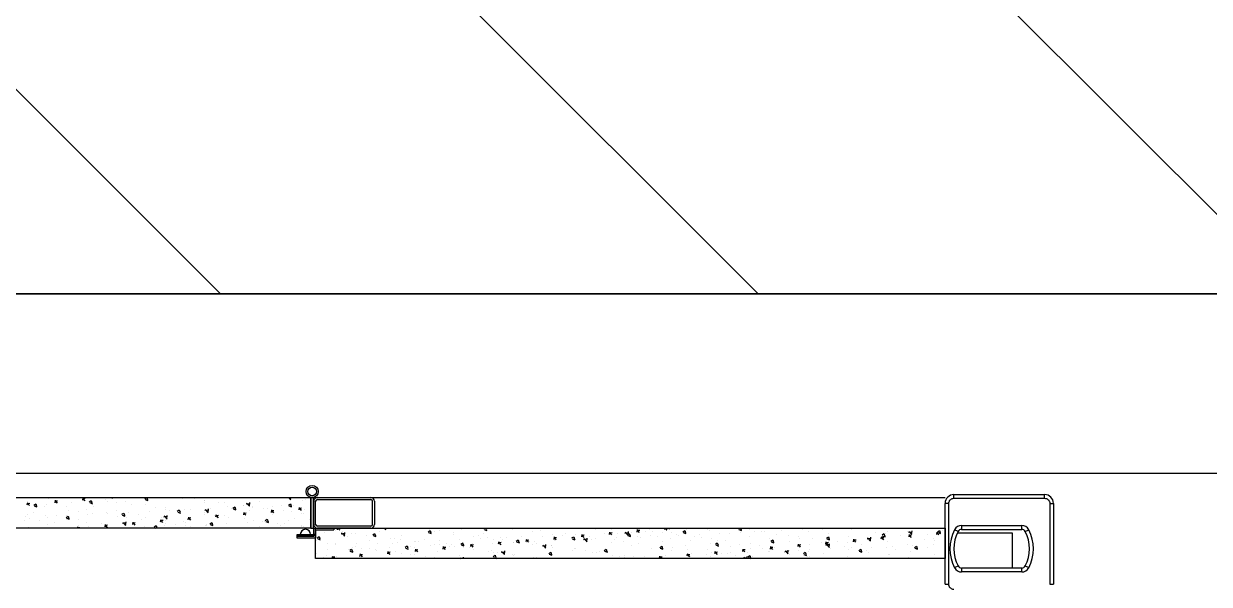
# Model space of a CAD drawing. Extents: x 758840 to 1108724, y -102573 to 143521.
# Drawn here: x 862002 to 863950, y 67750 to 68672 of the extents above; entities that cross this region are included whole.
import ezdxf
from ezdxf.xclip import XClip

# ---------------------------------------------------------------- set-up
doc = ezdxf.new("R2010")
doc.units = 0
doc.header["$LTSCALE"] = 1000
doc.header["$MEASUREMENT"] = 0
for name, color, linetype in [('02电气-设备', 255, 'Continuous'), ('02电气-设备基础', 252, 'Continuous'), ('电缆沟', 2, 'Continuous'), ('钢盖板', 6, 'Continuous')]:
    doc.layers.add(name, color=color, linetype=linetype)

# ---------------------------------------------------------------- blocks, each defined once
blk = doc.blocks.new('BD4-PAL0101-HVPM02')
at = {"layer": '02电气-设备'}
for p, q in [((8381447.4, -4146404.4), (8394807.4, -4146404.4)), ((8393172.4, -4146404.4), (8393765.4, -4146404.4)), ((8393299.5, -4146412.7), (8393298.8, -4146416.7)), ((8393299, -4146410.7), (8393299, -4146410.7)), ((8393299.6, -4146413.8), (8393303.4, -4146413.5)), ((8393299.6, -4146413.9), (8393302.7, -4146417.5)), ((8393309.9, -4146416.5), (8393313.1, -4146414.3)), ((8393313.1, -4146414.3), (8393314.4, -4146418.2)), ((8393331.6, -4146415.2), (8393331.6, -4146415.2)), ((8393334.2, -4146405.9), (8393334.2, -4146405.9)), ((8393345.1, -4146408.8), (8393344.4, -4146412.7)), ((8393345.2, -4146409.8), (8393349, -4146409.5)), ((8393345.2, -4146409.9), (8393348.2, -4146413.5)), ((8393371.2, -4146412.2), (8393371.2, -4146412.2)), ((8393390.6, -4146404.8), (8393389.9, -4146408.8)), ((8393390.3, -4146405.2), (8393390.3, -4146405.2)), ((8393390.7, -4146405.8), (8393394.5, -4146405.5)), ((8393390.7, -4146405.9), (8393393.8, -4146409.6)), ((8393401.2, -4146411.4), (8393404.4, -4146409.2)), ((8393401.8, -4146412.6), (8393406.2, -4146414.4)), ((8393404.4, -4146409.2), (8393405.6, -4146413.1)), ((8393428.5, -4146407.4), (8393428.5, -4146407.4)), ((8393430.4, -4146410.5), (8393430.4, -4146410.5)), ((8393435.5, -4146404.3), (8393435.5, -4146404.8)), ((8393438.3, -4146404.3), (8393439.3, -4146405.6)), ((8393446.3, -4146412.6), (8393446.3, -4146412.6)), ((8393460.6, -4146411.4), (8393460.6, -4146411.4)), ((8393492.5, -4146406.3), (8393495.4, -4146404.3)), ((8393493, -4146407.6), (8393497.5, -4146409.3)), ((8393495.7, -4146404.3), (8393496.9, -4146408)), ((8393553.8, -4146406.1), (8393553.8, -4146406.1)), ((8393573.8, -4146406.5), (8393573.8, -4146406.5)), ((8393589.7, -4146408.6), (8393589.7, -4146408.6)), ((8393590.4, -4146408.4), (8393590.4, -4146408.4)), ((8393590.8, -4146412.5), (8393590.8, -4146412.5)), ((8393613.7, -4146411.8), (8393613.7, -4146411.8)), ((8393623, -4146412.8), (8393623, -4146412.8)), ((8393643, -4146404.9), (8393643, -4146404.9)), ((8393658.9, -4146414.7), (8393664.6, -4146413.8)), ((8393659.5, -4146413.4), (8393664.5, -4146418.6)), ((8393664.4, -4146412.4), (8393663.7, -4146418.5)), ((8393680.1, -4146411.3), (8393680.1, -4146411.3)), ((8393719.9, -4146405), (8393719.9, -4146405)), ((8393728.3, -4146416.6), (8393731.5, -4146414.5)), ((8393728.6, -4146404.3), (8393732.2, -4146408.1)), ((8393731.9, -4146404.3), (8393731.4, -4146408)), ((8393731.5, -4146414.5), (8393732.8, -4146418.3)), ((8393733.1, -4146404.6), (8393733.1, -4146404.6)), ((8393752, -4146409), (8393752, -4146409)), ((8393757.1, -4146407.8), (8393757.1, -4146407.8)), ((8393765.4, -4146454.4), (8393765.4, -4146404.2)), ((8393765.4, -4146404.4), (8393765.4, -4146454.4)), ((8393769.4, -4146454.4), (8393769.4, -4146404.2)), ((8393769.9, -4146448.4), (8393769.9, -4146410.4)), ((8393773.1, -4146448.4), (8393773.1, -4146410.4)), ((8393775.9, -4146404.4), (8393863.9, -4146404.4)), ((8393775.9, -4146407.6), (8393863.9, -4146407.6)), ((8393866.7, -4146448.4), (8393866.7, -4146410.4)), ((8393869.9, -4146410.4), (8393869.9, -4146448.4)), ((8394761.4, -4146404.4), (8394803.4, -4146404.4)), ((8394807.4, -4146546.9), (8394807.4, -4146413.9)), ((8394813.4, -4146413.9), (8394807.4, -4146413.9)), ((8394813.4, -4146546.9), (8394813.4, -4146413.9)), ((8394821.9, -4146399.4), (8394970.9, -4146399.4)), ((8394821.9, -4146405.4), (8394821.9, -4146399.4)), ((8394821.9, -4146405.4), (8394970.9, -4146405.4)), ((8394970.9, -4146405.4), (8394970.9, -4146399.4)), ((8394979.4, -4146413.9), (8394979.4, -4146546.9)), ((8394979.4, -4146413.9), (8394985.4, -4146413.9)), ((8394985.4, -4146413.9), (8394985.4, -4146546.9)), ((8393299.8, -4146431.9), (8393299.8, -4146431.9)), ((8393302.9, -4146416.5), (8393302.9, -4146416.5)), ((8393309.9, -4146428.1), (8393309.9, -4146428.1)), ((8393310.5, -4146417.7), (8393315, -4146419.4)), ((8393326.9, -4146419.7), (8393326.9, -4146419.7)), ((8393329.9, -4146434.5), (8393329.9, -4146434.5)), ((8393347, -4146434.5), (8393347, -4146434.5)), ((8393363.3, -4146436.9), (8393366.5, -4146434.8)), ((8393363.7, -4146419.3), (8393363.7, -4146419.3)), ((8393363.8, -4146433), (8393363.8, -4146433)), ((8393366.5, -4146434.8), (8393367.7, -4146438.7)), ((8393367, -4146425), (8393367, -4146425)), ((8393382.9, -4146427.1), (8393382.9, -4146427.1)), ((8393396.6, -4146424), (8393396.6, -4146424)), ((8393397.7, -4146431.6), (8393397.7, -4146431.6)), ((8393407, -4146430.3), (8393407, -4146430.3)), ((8393408.2, -4146418.6), (8393408.2, -4146418.6)), ((8393429.2, -4146428.5), (8393429.2, -4146428.5)), ((8393431.6, -4146430.2), (8393431.6, -4146430.2)), ((8393445.3, -4146425), (8393445.3, -4146425)), ((8393454.6, -4146431.8), (8393457.7, -4146429.7)), ((8393455.1, -4146433.1), (8393459.6, -4146434.8)), ((8393457.7, -4146429.7), (8393459, -4146433.6)), ((8393461.3, -4146432.6), (8393461.3, -4146432.6)), ((8393465.5, -4146428.7), (8393465.5, -4146428.7)), ((8393470.3, -4146415.7), (8393470.3, -4146415.7)), ((8393482.3, -4146431.3), (8393482.3, -4146431.3)), ((8393493.5, -4146416.2), (8393493.5, -4146416.2)), ((8393499.4, -4146427.3), (8393499.4, -4146427.3)), ((8393510.4, -4146421), (8393510.4, -4146421)), ((8393523.4, -4146435.7), (8393529, -4146434.9)), ((8393524, -4146434.4), (8393528.9, -4146439.6)), ((8393526.1, -4146420.7), (8393526.1, -4146420.7)), ((8393526.3, -4146423.1), (8393526.3, -4146423.1)), ((8393528.8, -4146433.5), (8393528.1, -4146439.5)), ((8393533.3, -4146425.9), (8393533.3, -4146425.9)), ((8393545.8, -4146426.8), (8393549, -4146424.6)), ((8393546.4, -4146428), (8393550.8, -4146429.7)), ((8393549, -4146424.6), (8393550.3, -4146428.5)), ((8393550.4, -4146426.3), (8393550.4, -4146426.3)), ((8393558.2, -4146424.7), (8393558.2, -4146424.7)), ((8393567.2, -4146424.4), (8393567.2, -4146424.4)), ((8393590.5, -4146431.6), (8393590.5, -4146431.6)), ((8393591.2, -4146425.2), (8393596.8, -4146424.3)), ((8393591.2, -4146429.5), (8393591.2, -4146429.5)), ((8393591.8, -4146423.9), (8393596.7, -4146429.1)), ((8393596.6, -4146423), (8393595.9, -4146429)), ((8393601.1, -4146423), (8393601.1, -4146423)), ((8393606.4, -4146433.7), (8393606.4, -4146433.7)), ((8393609.6, -4146432.6), (8393608.8, -4146436.6)), ((8393609.6, -4146433.7), (8393613.4, -4146433.3)), ((8393609.6, -4146433.8), (8393612.7, -4146437.4)), ((8393623.8, -4146434), (8393623.8, -4146434)), ((8393627.8, -4146418.9), (8393627.8, -4146418.9)), ((8393635, -4146421.6), (8393635, -4146421.6)), ((8393637.1, -4146421.7), (8393640.2, -4146419.5)), ((8393637.7, -4146423), (8393642.1, -4146424.7)), ((8393640.2, -4146419.6), (8393641.5, -4146423.4)), ((8393653.8, -4146417.1), (8393653.8, -4146417.1)), ((8393655.1, -4146428.6), (8393654.4, -4146432.6)), ((8393655.1, -4146416.9), (8393655.1, -4146416.9)), ((8393655.2, -4146429.7), (8393659, -4146429.3)), ((8393655.2, -4146429.8), (8393658.3, -4146433.4)), ((8393664.8, -4146425.2), (8393664.8, -4146425.2)), ((8393668.8, -4146420.1), (8393668.8, -4146420.1)), ((8393669.7, -4146419.2), (8393669.7, -4146419.2)), ((8393688.1, -4146421.6), (8393688.1, -4146421.6)), ((8393693.8, -4146422.3), (8393693.8, -4146422.3)), ((8393700.7, -4146424.6), (8393699.9, -4146428.6)), ((8393700.7, -4146425.7), (8393704.5, -4146425.4)), ((8393700.7, -4146425.8), (8393703.8, -4146429.4)), ((8393701.9, -4146431.6), (8393701.9, -4146431.6)), ((8393702.7, -4146418.7), (8393702.7, -4146418.7)), ((8393717.1, -4146417.6), (8393717.1, -4146417.6)), ((8393720.7, -4146426.1), (8393720.7, -4146426.1)), ((8393728.9, -4146417.9), (8393733.4, -4146419.6)), ((8393733.9, -4146427.6), (8393733.9, -4146427.6)), ((8393736.6, -4146417.3), (8393736.6, -4146417.3)), ((8393746.2, -4146420.7), (8393745.5, -4146424.6)), ((8393746.3, -4146421.7), (8393750.1, -4146421.4)), ((8393746.3, -4146421.8), (8393749.3, -4146425.4)), ((8393749.8, -4146429.7), (8393749.8, -4146429.7)), ((8393752.8, -4146430.2), (8393752.8, -4146430.2)), ((8393754.1, -4146424), (8393754.1, -4146424)), ((8393765.4, -4146454.4), (8393172.4, -4146454.4)), ((8393294.7, -4146442.1), (8393294.7, -4146442.1)), ((8393296, -4146435.9), (8393296, -4146435.9)), ((8393300.5, -4146453), (8393300.5, -4146453)), ((8393303.7, -4146439.5), (8393303.7, -4146439.5)), ((8393319.6, -4146441.6), (8393319.6, -4146441.6)), ((8393331.7, -4146448.4), (8393331.7, -4146448.4)), ((8393332.4, -4146436.3), (8393332.4, -4146436.3)), ((8393343.7, -4146444.8), (8393343.7, -4146444.8)), ((8393363.9, -4146438.2), (8393368.3, -4146439.9)), ((8393364.4, -4146440.4), (8393364.4, -4146440.4)), ((8393381.8, -4146452.5), (8393381.5, -4146454.3)), ((8393381.9, -4146453.6), (8393385.7, -4146453.3)), ((8393381.9, -4146453.7), (8393382.5, -4146454.3)), ((8393383.8, -4146450), (8393383.8, -4146450)), ((8393384, -4146440.8), (8393384, -4146440.8)), ((8393397.4, -4146445.2), (8393397.4, -4146445.2)), ((8393399.7, -4146452.1), (8393399.7, -4146452.1)), ((8393421, -4146447.2), (8393421, -4146447.2)), ((8393427.4, -4146448.6), (8393426.6, -4146452.5)), ((8393427.5, -4146449.6), (8393431.3, -4146449.3)), ((8393427.5, -4146449.7), (8393430.5, -4146453.3)), ((8393430, -4146449.6), (8393430, -4146449.6)), ((8393447.1, -4146435.5), (8393447.1, -4146435.5)), ((8393455.6, -4146446.2), (8393461.3, -4146445.4)), ((8393456.2, -4146445), (8393461.2, -4146450.1)), ((8393457.6, -4146453.9), (8393457.6, -4146453.9)), ((8393458.1, -4146453.5), (8393458.1, -4146453.5)), ((8393461, -4146444), (8393460.3, -4146450)), ((8393462.1, -4146453.7), (8393462.1, -4146453.7)), ((8393463, -4146437.6), (8393463, -4146437.6)), ((8393472.9, -4146444.6), (8393472.2, -4146448.5)), ((8393473, -4146445.6), (8393476.8, -4146445.3)), ((8393473, -4146445.7), (8393476.1, -4146449.4)), ((8393487, -4146440.8), (8393487, -4146440.8)), ((8393491.5, -4146452.5), (8393491.5, -4146452.5)), ((8393494.3, -4146437.3), (8393494.3, -4146437.3)), ((8393507.9, -4146452.3), (8393511.1, -4146450.2)), ((8393508.5, -4146453.6), (8393510.4, -4146454.3)), ((8393511.1, -4146450.2), (8393512.4, -4146454)), ((8393518.5, -4146440.6), (8393517.7, -4146444.6)), ((8393518.5, -4146441.6), (8393522.3, -4146441.3)), ((8393518.6, -4146441.7), (8393521.6, -4146445.4)), ((8393519.3, -4146437.7), (8393519.3, -4146437.7)), ((8393525.4, -4146451), (8393525.4, -4146451)), ((8393526.9, -4146441.8), (8393526.9, -4146441.8)), ((8393527.1, -4146446.1), (8393527.1, -4146446.1)), ((8393543, -4146448.2), (8393543, -4146448.2)), ((8393556.4, -4146444), (8393556.4, -4146444)), ((8393559, -4146445.9), (8393559, -4146445.9)), ((8393559.3, -4146449.6), (8393559.3, -4146449.6)), ((8393564, -4146436.6), (8393563.3, -4146440.6)), ((8393564.1, -4146437.6), (8393567.9, -4146437.3)), ((8393564.1, -4146437.7), (8393567.2, -4146441.4)), ((8393567.1, -4146451.3), (8393567.1, -4146451.3)), ((8393592, -4146450.6), (8393592, -4146450.6)), ((8393593.2, -4146448.2), (8393593.2, -4146448.2)), ((8393593.4, -4146450.4), (8393593.4, -4146450.4)), ((8393599.2, -4146447.2), (8393602.3, -4146445.1)), ((8393599.7, -4146448.5), (8393604.2, -4146450.2)), ((8393602.3, -4146445.1), (8393603.6, -4146449)), ((8393627.1, -4146446.8), (8393627.1, -4146446.8)), ((8393630.4, -4146436.8), (8393630.4, -4146436.8)), ((8393647.6, -4146453.8), (8393647.6, -4146453.8)), ((8393655.9, -4146438), (8393655.9, -4146438)), ((8393661, -4146445.3), (8393661, -4146445.3)), ((8393670.5, -4146442.1), (8393670.5, -4146442.1)), ((8393681.5, -4146452.4), (8393681.5, -4146452.4)), ((8393686.4, -4146444.2), (8393686.4, -4146444.2)), ((8393688.8, -4146442.8), (8393688.8, -4146442.8)), ((8393690.4, -4146442.2), (8393693.6, -4146440)), ((8393691, -4146443.4), (8393695.5, -4146445.1)), ((8393693.6, -4146440), (8393694.9, -4146443.9)), ((8393694.9, -4146443.9), (8393694.9, -4146443.9)), ((8393710.5, -4146447.4), (8393710.5, -4146447.4)), ((8393715.4, -4146451), (8393715.4, -4146451)), ((8393721.5, -4146447.3), (8393721.5, -4146447.3)), ((8393728.8, -4146442.5), (8393728.8, -4146442.5)), ((8393738.9, -4146437.9), (8393738.9, -4146437.9)), ((8393749.3, -4146449.6), (8393749.3, -4146449.6)), ((8393750.6, -4146452.6), (8393750.6, -4146452.6)), ((8393753.5, -4146451.3), (8393753.5, -4146451.3)), ((8393762.7, -4146441), (8393762.7, -4146441)), ((8393765.4, -4146454.4), (8393769.4, -4146454.4)), ((8393769.9, -4146467.9), (8393769.9, -4146454.4)), ((8393769.9, -4146454.4), (8393802.9, -4146454.4)), ((8393772.9, -4146454.4), (8394807.4, -4146454.4)), ((8393772.9, -4146504.4), (8393772.9, -4146454.4)), ((8393863.9, -4146451.2), (8393775.9, -4146451.2)), ((8393863.9, -4146454.4), (8393775.9, -4146454.4)), ((8393802.9, -4146454.4), (8393802.9, -4146457.4)), ((8393809.1, -4146454.4), (8393808.7, -4146457.1)), ((8393809.7, -4146454.4), (8393812.7, -4146457.9)), ((8393885.9, -4146454.4), (8393888.5, -4146457.1)), ((8393888, -4146454.4), (8393887.7, -4146457)), ((8394049.4, -4146455.3), (8394050.7, -4146454.4)), ((8394053, -4146454.4), (8394053.8, -4146457)), ((8394346.9, -4146454.4), (8394346.4, -4146457)), ((8394347.5, -4146454.4), (8394350.4, -4146457.9)), ((8394353, -4146454.4), (8394354.5, -4146455.9)), ((8394353.8, -4146454.4), (8394353.6, -4146455.8)), ((8394363.9, -4146454.4), (8394807.4, -4146454.4)), ((8394467.8, -4146455.4), (8394469.3, -4146454.4)), ((8394471.3, -4146454.4), (8394472.2, -4146457.1)), ((8394807.4, -4146454.4), (8394807.4, -4146504.4)), ((8394834.5, -4146450.1), (8394933.3, -4146450.1)), ((8394834.5, -4146450.1), (8394834.5, -4146456.6)), ((8394933.3, -4146456.6), (8394933.3, -4146450.1)), ((8393742.9, -4146467.9), (8393742.9, -4146464.9)), ((8393742.9, -4146464.9), (8393769.9, -4146464.9)), ((8393742.9, -4146467.9), (8393769.9, -4146467.9)), ((8393742.9, -4146470.9), (8393742.9, -4146467.9)), ((8393769.9, -4146467.9), (8393742.9, -4146467.9)), ((8393772.9, -4146470.9), (8393742.9, -4146470.9)), ((8393769.9, -4146464.1), (8393769.9, -4146467.9)), ((8393772.9, -4146470.9), (8393769.9, -4146470.9)), ((8393772.9, -4146457.4), (8393772.9, -4146470.9)), ((8393772.9, -4146457.4), (8393802.9, -4146457.4)), ((8393772.9, -4146467.9), (8393772.9, -4146470.9)), ((8393773.1, -4146454.5), (8393773.1, -4146454.5)), ((8393775.6, -4146470.5), (8393778.8, -4146468.4)), ((8393776.2, -4146471.8), (8393780.6, -4146473.5)), ((8393776.5, -4146455.5), (8393776.5, -4146455.5)), ((8393778.8, -4146468.4), (8393780.1, -4146472.3)), ((8393780.4, -4146458.1), (8393780.4, -4146458.1)), ((8393788, -4146461.4), (8393788, -4146461.4)), ((8393805.7, -4146458.9), (8393805.7, -4146458.9)), ((8393814.3, -4146456.7), (8393814.3, -4146456.7)), ((8393815.2, -4146463.8), (8393820.8, -4146463)), ((8393815.8, -4146462.5), (8393820.8, -4146467.7)), ((8393816.6, -4146460.7), (8393816.6, -4146460.7)), ((8393820.6, -4146461.5), (8393819.9, -4146467.5)), ((8393825, -4146467.8), (8393825, -4146467.8)), ((8393832.5, -4146462.8), (8393832.5, -4146462.8)), ((8393837.8, -4146463), (8393837.8, -4146463)), ((8393848.2, -4146455.3), (8393848.2, -4146455.3)), ((8393856.6, -4146466), (8393856.6, -4146466)), ((8393866.9, -4146465.5), (8393870, -4146463.3)), ((8393867.4, -4146466.7), (8393871.9, -4146468.4)), ((8393870, -4146463.3), (8393871.3, -4146467.2)), ((8393870.8, -4146467.8), (8393870.8, -4146467.8)), ((8393877.3, -4146460.2), (8393877.3, -4146460.2)), ((8393896.7, -4146471.3), (8393896.7, -4146471.3)), ((8393903.4, -4146472.2), (8393903.4, -4146472.2)), ((8393912.6, -4146473.4), (8393912.6, -4146473.4)), ((8393914.3, -4146466.5), (8393914.3, -4146466.5)), ((8393934.7, -4146455.2), (8393934.7, -4146455.2)), ((8393951.3, -4146472.9), (8393951.3, -4146472.9)), ((8393958.1, -4146460.4), (8393961.3, -4146458.2)), ((8393958.7, -4146461.6), (8393963.1, -4146463.3)), ((8393960, -4146456.8), (8393960, -4146456.8)), ((8393961.3, -4146458.3), (8393962.6, -4146462.1)), ((8393967.7, -4146459.9), (8393967.7, -4146459.9)), ((8393975.9, -4146458.9), (8393975.9, -4146458.9)), ((8393999.9, -4146462), (8393999.9, -4146462)), ((8394000.3, -4146464.4), (8394000.3, -4146464.4)), ((8394009.8, -4146473.3), (8394009.8, -4146473.3)), ((8394012.6, -4146457), (8394012.6, -4146457)), ((8394032.3, -4146468.5), (8394032.3, -4146468.5)), ((8394040.1, -4146467.3), (8394040.1, -4146467.3)), ((8394043.7, -4146471.9), (8394043.7, -4146471.9)), ((8394049.6, -4146463.4), (8394049.6, -4146463.4)), ((8394050, -4146456.5), (8394054.4, -4146458.2)), ((8394055.9, -4146469.4), (8394055.9, -4146469.4)), ((8394065.3, -4146473.2), (8394065.3, -4146473.2)), ((8394077.6, -4146470.4), (8394077.6, -4146470.4)), ((8394080, -4146472.6), (8394080, -4146472.6)), ((8394086.7, -4146469.7), (8394086.7, -4146469.7)), ((8394097.1, -4146456.6), (8394097.1, -4146456.6)), ((8394102.8, -4146475.8), (8394105.9, -4146473.6)), ((8394105.9, -4146473.7), (8394107.2, -4146477.5)), ((8394111.5, -4146469), (8394111.5, -4146469)), ((8394119.4, -4146473), (8394118.7, -4146477)), ((8394119.3, -4146454.9), (8394119.3, -4146454.9)), ((8394119.6, -4146474.1), (8394123.4, -4146473.7)), ((8394129.2, -4146460.6), (8394129.2, -4146460.6)), ((8394143.3, -4146458.1), (8394143.3, -4146458.1)), ((8394145.4, -4146467.6), (8394145.4, -4146467.6)), ((8394162.2, -4146465.4), (8394162.2, -4146465.4)), ((8394164.9, -4146469), (8394164.2, -4146473)), ((8394165.2, -4146470.1), (8394169, -4146469.7)), ((8394165.2, -4146470.2), (8394168.3, -4146473.8)), ((8394179.3, -4146466.1), (8394179.3, -4146466.1)), ((8394183.4, -4146463.3), (8394183.4, -4146463.3)), ((8394194, -4146470.7), (8394197.2, -4146468.6)), ((8394194.6, -4146471.9), (8394199, -4146473.6)), ((8394194.8, -4146469.8), (8394194.8, -4146469.8)), ((8394197.2, -4146468.6), (8394198.4, -4146472.4)), ((8394199.3, -4146465.4), (8394199.3, -4146465.4)), ((8394199.8, -4146473.2), (8394199.8, -4146473.2)), ((8394210.5, -4146465), (8394209.8, -4146469)), ((8394210.7, -4146466.1), (8394214.5, -4146465.8)), ((8394210.7, -4146466.2), (8394213.8, -4146469.8)), ((8394213.2, -4146464.7), (8394213.2, -4146464.7)), ((8394213.4, -4146473.2), (8394219, -4146472.3)), ((8394214, -4146471.8), (8394219, -4146477)), ((8394218.8, -4146470.8), (8394218.1, -4146476.9)), ((8394223.4, -4146468.6), (8394223.4, -4146468.6)), ((8394232.2, -4146457.3), (8394232.2, -4146457.3)), ((8394233.7, -4146471.8), (8394233.7, -4146471.8)), ((8394247.1, -4146463.3), (8394247.1, -4146463.3)), ((8394256, -4146461), (8394255.3, -4146465)), ((8394256.3, -4146462.1), (8394260.1, -4146461.8)), ((8394256.3, -4146462.2), (8394259.3, -4146465.8)), ((8394259.1, -4146457.5), (8394259.1, -4146457.5)), ((8394267.6, -4146470.4), (8394267.6, -4146470.4)), ((8394269.2, -4146463.6), (8394269.2, -4146463.6)), ((8394281, -4146461.8), (8394281, -4146461.8)), ((8394281.1, -4146462.6), (8394286.8, -4146461.8)), ((8394281.8, -4146461.3), (8394286.7, -4146466.4)), ((8394285.3, -4146465.6), (8394288.4, -4146463.5)), ((8394285.8, -4146466.8), (8394290.3, -4146468.5)), ((8394286.6, -4146460.3), (8394285.9, -4146466.3)), ((8394288.4, -4146463.5), (8394289.7, -4146467.3)), ((8394291.7, -4146462), (8394291.7, -4146462)), ((8394301.6, -4146457), (8394300.8, -4146461)), ((8394301.5, -4146468.9), (8394301.5, -4146468.9)), ((8394301.8, -4146458.1), (8394305.6, -4146457.8)), ((8394301.8, -4146458.2), (8394304.9, -4146461.8)), ((8394306.2, -4146470), (8394306.2, -4146470)), ((8394314.9, -4146460.4), (8394314.9, -4146460.4)), ((8394321.5, -4146456), (8394321.5, -4146456)), ((8394323.8, -4146466.1), (8394323.8, -4146466.1)), ((8394326.8, -4146459.4), (8394326.8, -4146459.4)), ((8394335.4, -4146467.5), (8394335.4, -4146467.5)), ((8394342.7, -4146461.5), (8394342.7, -4146461.5)), ((8394348.8, -4146459), (8394348.8, -4146459)), ((8394356.7, -4146470.8), (8394356.7, -4146470.8)), ((8394358.5, -4146462.4), (8394358.5, -4146462.4)), ((8394366.8, -4146464.6), (8394366.8, -4146464.6)), ((8394369.3, -4146466.1), (8394369.3, -4146466.1)), ((8394376.5, -4146460.5), (8394379.7, -4146458.4)), ((8394377.1, -4146461.8), (8394381.5, -4146463.5)), ((8394379.7, -4146458.4), (8394381, -4146462.2)), ((8394382.7, -4146457.5), (8394382.7, -4146457.5)), ((8394395.5, -4146468.8), (8394395.5, -4146468.8)), ((8394403.2, -4146464.6), (8394403.2, -4146464.6)), ((8394406.9, -4146469.9), (8394406.9, -4146469.9)), ((8394416.6, -4146456.1), (8394416.6, -4146456.1)), ((8394420.7, -4146458.2), (8394420.7, -4146458.2)), ((8394422.8, -4146472), (8394422.8, -4146472)), ((8394437.1, -4146463.2), (8394437.1, -4146463.2)), ((8394450.5, -4146454.7), (8394450.5, -4146454.7)), ((8394453.6, -4146463), (8394453.6, -4146463)), ((8394468.3, -4146456.7), (8394472.8, -4146458.4)), ((8394470.2, -4146455.4), (8394470.2, -4146455.4)), ((8394471, -4146461.8), (8394471, -4146461.8)), ((8394486.1, -4146457.5), (8394486.1, -4146457.5)), ((8394486.2, -4146467.5), (8394486.2, -4146467.5)), ((8394493.8, -4146459.3), (8394493.8, -4146459.3)), ((8394504.9, -4146460.3), (8394504.9, -4146460.3)), ((8394510.2, -4146460.7), (8394510.2, -4146460.7)), ((8394518.3, -4146471.5), (8394518.3, -4146471.5)), ((8394521.1, -4146475.9), (8394524.3, -4146473.8)), ((8394524.3, -4146473.8), (8394525.6, -4146477.6)), ((8394530.9, -4146465.6), (8394530.9, -4146465.6)), ((8394538.8, -4146458.9), (8394538.8, -4146458.9)), ((8394550.3, -4146465.9), (8394550.3, -4146465.9)), ((8394550.5, -4146455.1), (8394550.5, -4146455.1)), ((8394566.2, -4146468), (8394566.2, -4146468)), ((8394567.9, -4146472), (8394567.9, -4146472)), ((8394572.7, -4146457.5), (8394572.7, -4146457.5)), ((8394583.1, -4146459.6), (8394583.1, -4146459.6)), ((8394590.2, -4146471.2), (8394590.2, -4146471.2)), ((8394606.6, -4146456.1), (8394606.6, -4146456.1)), ((8394612.4, -4146470.8), (8394615.6, -4146468.7)), ((8394613, -4146472.1), (8394617.4, -4146473.8)), ((8394615.2, -4146463.7), (8394615.2, -4146463.7)), ((8394615.5, -4146468.7), (8394616.8, -4146472.5)), ((8394640.5, -4146454.6), (8394640.5, -4146454.6)), ((8394648.2, -4146468.4), (8394648.2, -4146468.4)), ((8394653.6, -4146456.7), (8394653.6, -4146456.7)), ((8394657.1, -4146472.9), (8394656.4, -4146476.9)), ((8394657.4, -4146474), (8394661.2, -4146473.7)), ((8394679.3, -4146471.9), (8394685, -4146471.1)), ((8394680, -4146470.6), (8394684.9, -4146475.7)), ((8394680.8, -4146472.9), (8394680.8, -4146472.9)), ((8394684.8, -4146469.6), (8394684.1, -4146475.6)), ((8394693.7, -4146462), (8394693.7, -4146462)), ((8394702.7, -4146468.9), (8394702, -4146472.9)), ((8394702.9, -4146470), (8394706.7, -4146469.7)), ((8394702.9, -4146470.1), (8394706, -4146473.7)), ((8394703.7, -4146465.7), (8394706.8, -4146463.6)), ((8394704.2, -4146467), (8394708.7, -4146468.7)), ((8394706.8, -4146463.6), (8394708.1, -4146467.5)), ((8394709.6, -4146464.1), (8394709.6, -4146464.1)), ((8394712.1, -4146455.8), (8394712.1, -4146455.8)), ((8394713.4, -4146459.5), (8394713.4, -4146459.5)), ((8394733.6, -4146467.2), (8394733.6, -4146467.2)), ((8394745.1, -4146460.6), (8394745.1, -4146460.6)), ((8394747.1, -4146461.4), (8394752.8, -4146460.6)), ((8394748.2, -4146465), (8394747.5, -4146468.9)), ((8394747.8, -4146460.1), (8394752.7, -4146465.2)), ((8394748.5, -4146466), (8394752.3, -4146465.7)), ((8394748.5, -4146466.1), (8394751.5, -4146469.8)), ((8394750.4, -4146465.9), (8394750.4, -4146465.9)), ((8394752.5, -4146459.1), (8394751.8, -4146465.1)), ((8394773.7, -4146472.5), (8394773.7, -4146472.5)), ((8394777.7, -4146465.1), (8394777.7, -4146465.1)), ((8394787.5, -4146472.2), (8394787.5, -4146472.2)), ((8394793.8, -4146461), (8394793, -4146464.9)), ((8394794, -4146462), (8394797.8, -4146461.7)), ((8394794, -4146462.1), (8394797.1, -4146465.8)), ((8394794.9, -4146460.6), (8394798.1, -4146458.5)), ((8394795.5, -4146461.9), (8394799.9, -4146463.6)), ((8394798.1, -4146458.5), (8394799.3, -4146462.4)), ((8394802.7, -4146458.3), (8394802.7, -4146458.3)), ((8394828.7, -4146460.2), (8394822.9, -4146457.2)), ((8394827.6, -4146462.4), (8394917.4, -4146462.4)), ((8394834.5, -4146456.6), (8394933.3, -4146456.6)), ((8394917.4, -4146462.4), (8394917.4, -4146520.1)), ((8394939.1, -4146460.2), (8394944.9, -4146457.2)), ((8393773.9, -4146475.6), (8393773.9, -4146475.6)), ((8393793, -4146490.4), (8393793, -4146490.4)), ((8393793.2, -4146480.5), (8393793.2, -4146480.5)), ((8393806.4, -4146481.9), (8393806.4, -4146481.9)), ((8393806.5, -4146480.1), (8393806.5, -4146480.1)), ((8393826.9, -4146489), (8393826.9, -4146489)), ((8393829, -4146491), (8393832.1, -4146488.9)), ((8393829.5, -4146492.3), (8393834, -4146494)), ((8393832.1, -4146488.9), (8393833.4, -4146492.7)), ((8393833.3, -4146485.8), (8393833.3, -4146485.8)), ((8393838.6, -4146484.1), (8393838.6, -4146484.1)), ((8393840.3, -4146480.5), (8393840.3, -4146480.5)), ((8393849.2, -4146487.9), (8393849.2, -4146487.9)), ((8393860.8, -4146487.6), (8393860.8, -4146487.6)), ((8393862, -4146474.1), (8393862, -4146474.1)), ((8393871.5, -4146488.9), (8393871.5, -4146488.9)), ((8393873.3, -4146491), (8393873.3, -4146491)), ((8393874.2, -4146479), (8393874.2, -4146479)), ((8393891.7, -4146492.9), (8393890.9, -4146496.9)), ((8393894.7, -4146486.1), (8393894.7, -4146486.1)), ((8393899.1, -4146480.5), (8393899.1, -4146480.5)), ((8393908.1, -4146477.6), (8393908.1, -4146477.6)), ((8393920.2, -4146485.9), (8393923.4, -4146483.8)), ((8393920.8, -4146487.2), (8393925.2, -4146488.9)), ((8393923.4, -4146483.8), (8393924.7, -4146487.7)), ((8393928.6, -4146484.7), (8393928.6, -4146484.7)), ((8393935.4, -4146476.3), (8393935.4, -4146476.3)), ((8393936.1, -4146486.8), (8393936.1, -4146486.8)), ((8393937.2, -4146488.9), (8393936.5, -4146492.9)), ((8393936.6, -4146476.5), (8393936.6, -4146476.5)), ((8393937.5, -4146490), (8393941.2, -4146489.7)), ((8393937.5, -4146490.1), (8393940.5, -4146493.7)), ((8393942, -4146476.2), (8393942, -4146476.2)), ((8393962.5, -4146483.3), (8393962.5, -4146483.3)), ((8393968.4, -4146481.1), (8393968.4, -4146481.1)), ((8393973.1, -4146493.2), (8393973.1, -4146493.2)), ((8393975.9, -4146474.7), (8393975.9, -4146474.7)), ((8393976.7, -4146481.8), (8393976.7, -4146481.8)), ((8393982.8, -4146484.9), (8393982, -4146488.9)), ((8393983, -4146486), (8393986.8, -4146485.7)), ((8393983, -4146486.1), (8393986.1, -4146489.7)), ((8393988.4, -4146479.2), (8393988.4, -4146479.2)), ((8393992.6, -4146483.9), (8393992.6, -4146483.9)), ((8393996.4, -4146481.8), (8393996.4, -4146481.8)), ((8394001, -4146485.5), (8394001, -4146485.5)), ((8394011.5, -4146480.9), (8394014.7, -4146478.7)), ((8394012.1, -4146482.1), (8394016.5, -4146483.8)), ((8394014.6, -4146478.7), (8394015.9, -4146482.6)), ((8394016.7, -4146487.1), (8394016.7, -4146487.1)), ((8394025.4, -4146485.6), (8394025.4, -4146485.6)), ((8394028.3, -4146480.9), (8394027.6, -4146484.9)), ((8394028.5, -4146482), (8394032.3, -4146481.7)), ((8394028.6, -4146482.1), (8394031.6, -4146485.8)), ((8394030.3, -4146480.4), (8394030.3, -4146480.4)), ((8394033.1, -4146489.6), (8394033.1, -4146489.6)), ((8394056.8, -4146492.4), (8394056.8, -4146492.4)), ((8394062.4, -4146492), (8394062.4, -4146492)), ((8394064.2, -4146479), (8394064.2, -4146479)), ((8394073.9, -4146477), (8394073.1, -4146480.9)), ((8394074.1, -4146478), (8394077.9, -4146477.7)), ((8394074.1, -4146478.1), (8394077.2, -4146481.8)), ((8394077.8, -4146494.2), (8394083.5, -4146493.3)), ((8394078.5, -4146492.8), (8394083.4, -4146498)), ((8394083.3, -4146491.8), (8394082.6, -4146497.9)), ((8394097.9, -4146477.7), (8394097.9, -4146477.7)), ((8394098.1, -4146477.5), (8394098.1, -4146477.5)), ((8394103.3, -4146477), (8394107.8, -4146478.7)), ((8394119.6, -4146474.1), (8394122.7, -4146477.8)), ((8394120.1, -4146477.8), (8394120.1, -4146477.8)), ((8394123.7, -4146476.1), (8394123.7, -4146476.1)), ((8394130, -4146481.8), (8394130, -4146481.8)), ((8394132, -4146476.1), (8394132, -4146476.1)), ((8394136, -4146479.9), (8394136, -4146479.9)), ((8394145.6, -4146483.7), (8394151.3, -4146482.8)), ((8394146.2, -4146482.3), (8394151.2, -4146487.5)), ((8394151, -4146481.3), (8394150.3, -4146487.4)), ((8394160, -4146483.1), (8394160, -4146483.1)), ((8394160.7, -4146482.5), (8394160.7, -4146482.5)), ((8394163, -4146486.5), (8394163, -4146486.5)), ((8394165.9, -4146474.7), (8394165.9, -4146474.7)), ((8394195.6, -4146491), (8394195.6, -4146491)), ((8394197.8, -4146488.8), (8394197.8, -4146488.8)), ((8394200.1, -4146488.4), (8394200.1, -4146488.4)), ((8394216, -4146490.5), (8394216, -4146490.5)), ((8394226.9, -4146473.9), (8394226.9, -4146473.9)), ((8394247.4, -4146491.2), (8394250.5, -4146489)), ((8394247.9, -4146492.4), (8394252.4, -4146494.1)), ((8394250.5, -4146489), (8394251.8, -4146492.9)), ((8394259.9, -4146478.7), (8394259.9, -4146478.7)), ((8394263.5, -4146473.9), (8394263.5, -4146473.9)), ((8394279.4, -4146476), (8394279.4, -4146476)), ((8394292.5, -4146483.1), (8394292.5, -4146483.1)), ((8394303.4, -4146479.1), (8394303.4, -4146479.1)), ((8394324.5, -4146487.2), (8394324.5, -4146487.2)), ((8394338.6, -4146486.1), (8394341.8, -4146483.9)), ((8394339.2, -4146487.3), (8394343.6, -4146489)), ((8394341.8, -4146484), (8394343.1, -4146487.8)), ((8394343.3, -4146476.3), (8394343.3, -4146476.3)), ((8394343.5, -4146484.4), (8394343.5, -4146484.4)), ((8394357.5, -4146492), (8394357.5, -4146492)), ((8394359.4, -4146486.5), (8394359.4, -4146486.5)), ((8394380.3, -4146482.7), (8394380.3, -4146482.7)), ((8394383.5, -4146489.7), (8394383.5, -4146489.7)), ((8394389.4, -4146475.3), (8394389.4, -4146475.3)), ((8394417.3, -4146489.1), (8394417.3, -4146489.1)), ((8394421.4, -4146479.4), (8394421.4, -4146479.4)), ((8394429.4, -4146492.8), (8394428.7, -4146496.8)), ((8394429.9, -4146481), (8394433, -4146478.9)), ((8394430.4, -4146482.2), (8394434.9, -4146483.9)), ((8394432.6, -4146475.1), (8394432.6, -4146475.1)), ((8394433, -4146478.9), (8394434.3, -4146482.7)), ((8394446.8, -4146475.2), (8394446.8, -4146475.2)), ((8394454.4, -4146484.1), (8394454.4, -4146484.1)), ((8394469.6, -4146481.5), (8394469.6, -4146481.5)), ((8394475, -4146488.9), (8394474.2, -4146492.8)), ((8394475.2, -4146489.9), (8394479, -4146489.6)), ((8394475.2, -4146490), (8394478.3, -4146493.7)), ((8394486.9, -4146480.4), (8394486.9, -4146480.4)), ((8394487, -4146488.6), (8394487, -4146488.6)), ((8394502.8, -4146482.5), (8394502.8, -4146482.5)), ((8394506.6, -4146487.8), (8394506.6, -4146487.8)), ((8394517.2, -4146492.8), (8394517.2, -4146492.8)), ((8394519.1, -4146492.7), (8394519.1, -4146492.7)), ((8394520.5, -4146484.9), (8394519.8, -4146488.9)), ((8394520.7, -4146486), (8394524.5, -4146485.6)), ((8394520.7, -4146486), (8394523.8, -4146489.7)), ((8394521.7, -4146477.1), (8394526.1, -4146478.9)), ((8394526.9, -4146485.7), (8394526.9, -4146485.7)), ((8394543.8, -4146493), (8394549.5, -4146492.1)), ((8394544.4, -4146491.6), (8394549.4, -4146496.8)), ((8394549.2, -4146490.6), (8394548.5, -4146496.7)), ((8394551.1, -4146491.4), (8394551.1, -4146491.4)), ((8394551.3, -4146476.3), (8394551.3, -4146476.3)), ((8394566, -4146480.9), (8394565.3, -4146484.9)), ((8394566.3, -4146482), (8394570.1, -4146481.6)), ((8394566.3, -4146482.1), (8394569.4, -4146485.7)), ((8394567, -4146491), (8394567, -4146491)), ((8394582.9, -4146493.1), (8394582.9, -4146493.1)), ((8394583.9, -4146480.8), (8394583.9, -4146480.8)), ((8394585, -4146489.9), (8394585, -4146489.9)), ((8394604.9, -4146478.3), (8394604.9, -4146478.3)), ((8394611.6, -4146476.9), (8394610.9, -4146480.9)), ((8394611.6, -4146482.5), (8394617.2, -4146481.6)), ((8394611.8, -4146478), (8394615.6, -4146477.7)), ((8394611.8, -4146478.1), (8394614.9, -4146481.7)), ((8394612.2, -4146481.1), (8394617.2, -4146486.3)), ((8394616, -4146484.8), (8394616, -4146484.8)), ((8394617, -4146480.1), (8394616.3, -4146486.2)), ((8394618.9, -4146488.5), (8394618.9, -4146488.5)), ((8394630.3, -4146476.5), (8394630.3, -4146476.5)), ((8394642, -4146484.7), (8394642, -4146484.7)), ((8394646.2, -4146478.6), (8394646.2, -4146478.6)), ((8394649, -4146489.6), (8394649, -4146489.6)), ((8394652.8, -4146487.1), (8394652.8, -4146487.1)), ((8394657.4, -4146474.1), (8394660.4, -4146477.7)), ((8394665.7, -4146491.3), (8394668.9, -4146489.2)), ((8394666.3, -4146492.5), (8394670.8, -4146494.2)), ((8394668.9, -4146489.2), (8394670.2, -4146493)), ((8394670.3, -4146481.7), (8394670.3, -4146481.7)), ((8394679, -4146491), (8394679, -4146491)), ((8394686.7, -4146485.6), (8394686.7, -4146485.6)), ((8394710.4, -4146487), (8394710.4, -4146487)), ((8394712.9, -4146477), (8394712.9, -4146477)), ((8394720.6, -4146484.2), (8394720.6, -4146484.2)), ((8394726.3, -4146489.1), (8394726.3, -4146489.1)), ((8394745.8, -4146481.7), (8394745.8, -4146481.7)), ((8394750.3, -4146492.3), (8394750.3, -4146492.3)), ((8394754.5, -4146482.8), (8394754.5, -4146482.8)), ((8394757, -4146486.2), (8394760.2, -4146484.1)), ((8394757.6, -4146487.5), (8394762, -4146489.2)), ((8394760.2, -4146484.1), (8394761.4, -4146487.9)), ((8394778.4, -4146486.2), (8394778.4, -4146486.2)), ((8394788.4, -4146481.3), (8394788.4, -4146481.3)), ((8394789.6, -4146474.6), (8394789.6, -4146474.6)), ((8394807.4, -4146504.4), (8393772.9, -4146504.4)), ((8393774.7, -4146496.7), (8393774.7, -4146496.7)), ((8393785.9, -4146502.4), (8393785.9, -4146502.4)), ((8393790.6, -4146499.3), (8393790.6, -4146499.3)), ((8393800.6, -4146500.9), (8393799.9, -4146504.4)), ((8393800.8, -4146501.9), (8393804.6, -4146501.6)), ((8393800.8, -4146502), (8393802.8, -4146504.4)), ((8393807.3, -4146501.2), (8393807.3, -4146501.2)), ((8393846.1, -4146496.9), (8393845.4, -4146500.9)), ((8393846.4, -4146498), (8393850.2, -4146497.6)), ((8393846.4, -4146498), (8393849.4, -4146501.7)), ((8393891.9, -4146494), (8393895.7, -4146493.6)), ((8393891.9, -4146494.1), (8393895, -4146497.7)), ((8393904.1, -4146493.4), (8393904.1, -4146493.4)), ((8393913.4, -4146496.3), (8393913.4, -4146496.3)), ((8393929.3, -4146498.4), (8393929.3, -4146498.4)), ((8393936.2, -4146497.4), (8393936.2, -4146497.4)), ((8393953.3, -4146501.6), (8393953.3, -4146501.6)), ((8393969.2, -4146502.2), (8393969.2, -4146502.2)), ((8393976.6, -4146504.4), (8393976.8, -4146504.3)), ((8393976.7, -4146504.3), (8393976.8, -4146504.4)), ((8394010.2, -4146499.5), (8394010.2, -4146499.5)), ((8394010.7, -4146503.3), (8394011.7, -4146504.4)), ((8394011.9, -4146504.4), (8394015.7, -4146503.8)), ((8394015.5, -4146502.4), (8394015.2, -4146504.4)), ((8394064.8, -4146501.3), (8394068, -4146499.2)), ((8394065.4, -4146502.6), (8394069.9, -4146504.3)), ((8394066.1, -4146494.4), (8394066.1, -4146494.4)), ((8394068, -4146499.2), (8394069.3, -4146503.1)), ((8394072.7, -4146494.4), (8394072.7, -4146494.4)), ((8394096.7, -4146497.6), (8394096.7, -4146497.6)), ((8394098.7, -4146498.8), (8394098.7, -4146498.8)), ((8394099.5, -4146498.3), (8394099.5, -4146498.3)), ((8394130.8, -4146502.9), (8394130.8, -4146502.9)), ((8394136.8, -4146502.9), (8394136.8, -4146502.9)), ((8394156.1, -4146496.2), (8394159.3, -4146494.1)), ((8394156.7, -4146497.5), (8394161.1, -4146499.2)), ((8394159.3, -4146494.1), (8394160.5, -4146498)), ((8394227.7, -4146495.1), (8394227.7, -4146495.1)), ((8394234.8, -4146495.2), (8394234.8, -4146495.2)), ((8394240.1, -4146493.6), (8394240.1, -4146493.6)), ((8394246.1, -4146504.3), (8394246.1, -4146504.3)), ((8394260.6, -4146499.8), (8394260.6, -4146499.8)), ((8394271.8, -4146501.5), (8394271.8, -4146501.5)), ((8394280, -4146502.8), (8394280, -4146502.8)), ((8394280.2, -4146498.9), (8394280.2, -4146498.9)), ((8394293.2, -4146504.3), (8394293.2, -4146504.3)), ((8394296.1, -4146501), (8394296.1, -4146501)), ((8394313.9, -4146501.4), (8394313.9, -4146501.4)), ((8394320.1, -4146504.2), (8394320.1, -4146504.2)), ((8394338.3, -4146500.8), (8394337.7, -4146504.4)), ((8394338.6, -4146501.9), (8394342.4, -4146501.6)), ((8394338.6, -4146502), (8394340.6, -4146504.4)), ((8394347.8, -4146500), (8394347.8, -4146500)), ((8394381.7, -4146498.5), (8394381.7, -4146498.5)), ((8394383.9, -4146496.8), (8394383.1, -4146500.8)), ((8394384.1, -4146497.9), (8394387.9, -4146497.6)), ((8394384.1, -4146498), (8394387.2, -4146501.6)), ((8394390.1, -4146496.4), (8394390.1, -4146496.4)), ((8394415.6, -4146497.1), (8394415.6, -4146497.1)), ((8394422.2, -4146500.5), (8394422.2, -4146500.5)), ((8394423.6, -4146495), (8394423.6, -4146495)), ((8394429.6, -4146493.9), (8394433.4, -4146493.6)), ((8394429.7, -4146494), (8394432.7, -4146497.7)), ((8394439.5, -4146497), (8394439.5, -4146497)), ((8394449.5, -4146495.7), (8394449.5, -4146495.7)), ((8394454.4, -4146495.4), (8394454.4, -4146495.4)), ((8394463.5, -4146500.2), (8394463.5, -4146500.2)), ((8394476, -4146503.5), (8394481.7, -4146502.6)), ((8394476.7, -4146502.1), (8394478.9, -4146504.4)), ((8394481.5, -4146501.1), (8394481.1, -4146504.4)), ((8394483.2, -4146501.5), (8394486.4, -4146499.3)), ((8394483.4, -4146494.2), (8394483.4, -4146494.2)), ((8394483.8, -4146502.7), (8394488.2, -4146504.4)), ((8394486.4, -4146499.4), (8394487.7, -4146503.2)), ((8394491.4, -4146501.8), (8394491.4, -4146501.8)), ((8394543.7, -4146494.2), (8394543.7, -4146494.2)), ((8394552.1, -4146497.4), (8394552.1, -4146497.4)), ((8394574.5, -4146496.4), (8394577.7, -4146494.3)), ((8394575.1, -4146497.6), (8394579.5, -4146499.3)), ((8394577.6, -4146494.3), (8394578.9, -4146498.1)), ((8394580.7, -4146500.5), (8394580.7, -4146500.5)), ((8394584.7, -4146501.9), (8394584.7, -4146501.9)), ((8394606.9, -4146496.2), (8394606.9, -4146496.2)), ((8394647, -4146501.5), (8394647, -4146501.5)), ((8394662.9, -4146503.6), (8394662.9, -4146503.6)), ((8394681.6, -4146494.1), (8394681.6, -4146494.1)), ((8394713.6, -4146498.1), (8394713.6, -4146498.1)), ((8394716, -4146497.4), (8394716, -4146497.4)), ((8394746.6, -4146502.9), (8394746.6, -4146502.9)), ((8394753.1, -4146503.7), (8394753.1, -4146503.7)), ((8394790.4, -4146497.6), (8394790.4, -4146497.6)), ((8394806.3, -4146499.7), (8394806.3, -4146499.7)), ((8394822.9, -4146519.5), (8394828.7, -4146516.6)), ((8394834.5, -4146520.1), (8394834.5, -4146526.6)), ((8394933.3, -4146520.1), (8394834.5, -4146520.1)), ((8394933.3, -4146526.6), (8394834.5, -4146526.6)), ((8394933.3, -4146526.6), (8394933.3, -4146520.1)), ((8394939.1, -4146516.6), (8394944.9, -4146519.5)), ((8394807.4, -4146546.9), (8394813.4, -4146546.9)), ((8394979.4, -4146546.9), (8394985.4, -4146546.9))]:
    blk.add_line(p, q, dxfattribs=at)
for radius in [10, 7]:
    blk.add_circle((8393767.4, -4146394.4), radius, dxfattribs=at)
for centre, radius, start, end in [((8393775.9, -4146410.4), 6, 90, 180), ((8393775.9, -4146410.4), 2.8, 90, 180), ((8393863.9, -4146410.4), 6, 0, 90), ((8393863.9, -4146410.4), 2.8, 0, 90), ((8394821.9, -4146413.9), 14.5, 90, 180), ((8394970.9, -4146413.9), 14.5, 0, 90), ((8393775.9, -4146448.4), 6, 180, 270), ((8393775.9, -4146448.4), 2.8, 180, 270), ((8393863.9, -4146448.4), 6, 270, 0), ((8393863.9, -4146448.4), 2.8, 270, 0), ((8394834.5, -4146463.1), 13, 90, 152.938), ((8394933.3, -4146463.1), 13, 27.062, 90), ((8393756.4, -4146464.9), 8.49, 0, 180), ((8394883.9, -4146488.4), 68.5, 152.938, 207.062), ((8394883.9, -4146488.4), 62, 152.938, 207.062), ((8394834.5, -4146463.1), 6.5, 90, 152.938), ((8394933.3, -4146463.1), 6.5, 27.062, 90), ((8394883.9, -4146488.4), 62, 332.938, 27.062), ((8394883.9, -4146488.4), 68.5, 332.938, 27.062), ((8394834.5, -4146513.6), 13, 207.062, 270), ((8394834.5, -4146513.6), 6.5, 207.062, 270), ((8394933.3, -4146513.6), 6.5, 270, 332.938), ((8394933.3, -4146513.6), 13, 270, 332.938)]:
    blk.add_arc(centre, radius, start, end, dxfattribs=at)
for points, knots in [([(8394813.4, -4146413.9), (8394813.5, -4146412.8), (8394813.7, -4146411.2), (8394814.8, -4146409.2), (8394815.9, -4146407.8), (8394817.2, -4146406.7), (8394819.2, -4146405.7), (8394820.8, -4146405.5), (8394821.9, -4146405.4)], [0, 0, 0, 0, 0.239462, 0.368365, 0.50002, 0.631652, 0.760561, 1, 1, 1, 1]), ([(8394970.9, -4146405.4), (8394972, -4146405.5), (8394973.6, -4146405.7), (8394975.6, -4146406.7), (8394977, -4146407.8), (8394978.1, -4146409.2), (8394979.1, -4146411.2), (8394979.3, -4146412.8), (8394979.4, -4146413.9)], [0, 0, 0, 0, 0.239437, 0.368346, 0.500005, 0.631637, 0.76054, 1, 1, 1, 1]), ([(8394821.9, -4146555.4), (8394820.8, -4146555.3), (8394819.2, -4146555.1), (8394817.2, -4146554), (8394815.9, -4146552.9), (8394814.8, -4146551.6), (8394813.7, -4146549.6), (8394813.5, -4146547.9), (8394813.4, -4146546.9)], [0, 0, 0, 0, 0.239439, 0.368348, 0.49998, 0.631635, 0.760538, 1, 1, 1, 1])]:
    blk.add_open_spline(points, degree=3, knots=knots, dxfattribs=at)
blk = doc.blocks.new('A$C675A25EF')
at = {"layer": '钢盖板'}
h = blk.add_hatch(dxfattribs=at)
h.set_pattern_fill('ANSI31', color=8, scale=5000, style=0)
h.set_pattern_definition([(45, (-316780.8, -189325), (-441.94174, 441.94174), [])])
h.paths.add_polyline_path([(56721.3, -23142), (62139.3, -23142), (62139.3, -23542), (56721.3, -23542)], flags=16)
h.paths.add_polyline_path([(62839.3, -23142), (171003.3, -23142), (171003.3, -23542), (62839.3, -23542)], flags=16)
h.paths.add_polyline_path([(171703.3, -23142), (177121.3, -23142), (177121.3, -23542), (171703.3, -23542)], flags=16)
h.paths.add_polyline_path([(177121.3, -47841.9), (177821.3, -47841.9), (177821.3, -24642), (178221.3, -24242), (211693.3, -24242), (211693.3, -25341.9), (211993.3, -25341.9), (211993.3, -24242), (216517.3, -24242), (216517.3, -25341.9), (216817.3, -25341.9), (216817.3, -24242), (216811.3, -24242), (216811.3, -23542), (177821.3, -23542), (177821.3, -23142), (216817.3, -23142), (216817.3, -21342.1), (216517.3, -21342.1), (216517.3, -22442), (211993.3, -22442), (211993.3, -21342.1), (211693.3, -21342.1), (211693.3, -22442), (192141.8, -22442), (192141.8, -21542), (194493.8, -21542), (194493.8, -20942), (184491.8, -20942), (184491.8, -21542), (185341.8, -21542), (185341.8, -22442), (169651.3, -22442), (169651.3, -21542), (171703.3, -21542), (171703.3, -20939.3), (161803.3, -20939.3), (161803.3, -21542), (162851.3, -21542), (162851.3, -22442), (143449.3, -22442), (143449.3, -21342.1), (143149.3, -21342.1), (143149.3, -22442), (138625.3, -22442), (138625.3, -21342.1), (138325.3, -21342.1), (138325.3, -22442), (95517.3, -22442), (95517.3, -21342.1), (95217.3, -21342.1), (95217.3, -22442), (90693.3, -22442), (90693.3, -21342.1), (90393.3, -21342.1), (90393.3, -22442), (70991.3, -22442), (70991.3, -21542), (72039.3, -21542), (72039.3, -20942), (62141.3, -20942), (62141.3, -21542), (64191.3, -21542), (64191.3, -22442), (48500.8, -22442), (48500.8, -21542), (49350.8, -21542), (49350.8, -20942), (39350.8, -20942), (39350.8, -21542), (41700.8, -21542), (41700.8, -22442), (22149.3, -22442), (22149.3, -21342.1), (21849.3, -21342.1), (21849.3, -22442), (17325.3, -22442), (17325.3, -21342.1), (17025.3, -21342.1), (17025.3, -22442), (17031.3, -22442), (17031.3, -23142), (56021.3, -23142), (56021.3, -23542), (17025.3, -23542), (17025.3, -25341.9), (17325.3, -25341.9), (17325.3, -24242), (21849.3, -24242), (21849.3, -25341.9), (22149.3, -25341.9), (22149.3, -24242), (55620.6, -24241.3), (56021.3, -24642), (56021.2, -47872.1), (56721.2, -47875.8), (56720.6, -24642.7), (57121.3, -24242), (64191.3, -24242), (64191.3, -25142), (62141.3, -25142), (62141.3, -25742), (72041.3, -25742), (72041.3, -25142), (70991.3, -25142), (70991.3, -24242), (90393.3, -24242), (90393.3, -25341.9), (90693.3, -25341.9), (90693.3, -24242), (95217.3, -24242), (95217.3, -25341.9), (95517.3, -25341.9), (95517.3, -24242), (138325.3, -24242), (138325.3, -25341.9), (138625.3, -25341.9), (138625.3, -24242), (143149.3, -24242), (143149.3, -25341.9), (143449.3, -25341.9), (143449.3, -24242), (162851.3, -24242), (162851.3, -25142), (161803.3, -25142), (161803.3, -25742), (171703.3, -25742), (171703.3, -25142), (169651.3, -25142), (169651.3, -24242), (176720.6, -24241.3), (177121.3, -24642)])
h.paths.add_polyline_path([(111433.3, -23142), (122409.3, -23142), (122409.3, -22442), (111433.3, -22442)], flags=16)
h.paths.add_polyline_path([(111433.3, -24242), (122409.3, -24242), (122409.3, -23542), (111433.3, -23542)], flags=16)
at = {"layer": '钢盖板', "color": 8}
blk.add_lwpolyline([(17031.3, -23142), (17031.3, -21342.1), (17331.3, -21342.1), (17331.3, -22442), (21851.3, -22442), (21851.3, -21342.1), (22151.3, -21342.1), (22151.3, -22442), (41700.8, -22442), (41700.8, -21542), (39350.8, -21542), (39350.8, -20942), (49350.8, -20942), (49350.8, -21542), (48500.8, -21542), (48500.8, -22442), (90391.3, -22442)], dxfattribs=at)
blk = doc.blocks.new('dlg')
at = {"layer": '电缆沟'}
blk.add_line((684656.2, 162714.9), (616411.2, 162714.9), dxfattribs=at)

msp = doc.modelspace()

# ---------------------------------------------------------------- linework, layer by layer
at = {"layer": '02电气-设备基础'}
msp.add_lwpolyline([(865704.28, 67632.53), (847360.28, 67632.53), (847360.28, 67932.53), (865704.28, 67932.53)], close=True, dxfattribs=at)
at = {"layer": '钢盖板', "color": 8}
msp.add_lwpolyline([(806843.02, 68927.64), (806843.02, 67127.75), (807143.02, 67127.75), (807143.02, 68227.64), (811663.02, 68227.64), (811663.02, 67127.75), (811963.02, 67127.75), (811963.02, 68227.64), (880203.02, 68227.64), (880203.02, 67127.75), (880503.02, 67127.75), (880503.02, 68227.64), (885023.02, 68227.64), (885023.02, 67127.75), (885323.02, 67127.75), (885323.02, 68227.64), (901245.02, 68227.64), (901245.02, 68927.64), (852653.02, 68927.64), (852653.02, 69327.64), (901245.02, 69327.64)], dxfattribs=at)

# ---------------------------------------------------------------- block references
at = {"layer": '02电气-设备'}
msp.add_blockref('BD4-PAL0101-HVPM02', (-7531291.39, 4214296.89, 0), dxfattribs=at)
at = {"layer": '电缆沟', "color": 250}
ref = msp.add_blockref('dlg', (195546.85, -94487.22), dxfattribs=at)
XClip(ref).set_block_clipping_path([(593286.1732931416, 142691.8646106179), (716986.1733082433, 211143.5433225089)])
at = {"layer": '钢盖板', "color": 8}
ref = msp.add_blockref('A$C675A25EF', (789811.69, 45785.61), dxfattribs=dict(at, xscale=-1, rotation=180))
XClip(ref).set_block_clipping_path([(-928.670863559, -70942.9526504109), (122721.3291515426, 2298.0898296545)])

doc.saveas('drawing.dxf')
